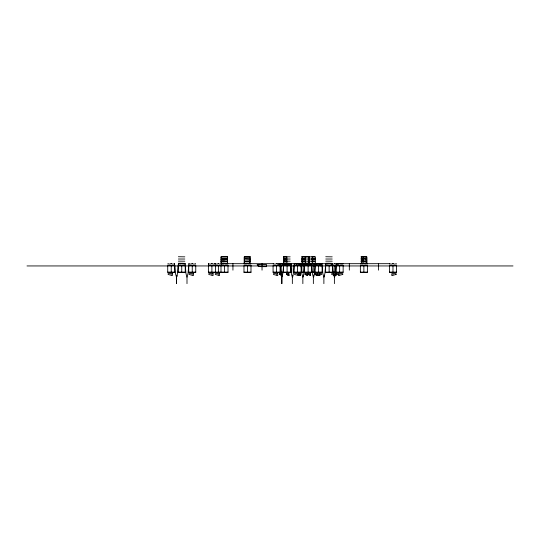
<?xml version="1.0" encoding="UTF-8"?>
<svg xmlns="http://www.w3.org/2000/svg" width="540" height="540" viewBox="0 0 540 540"><rect width="100%" height="100%" fill="white"/><g stroke="black" fill="none" stroke-linecap="round" stroke-linejoin="round"><path stroke-width="0.81" d="M174.569 264.08L174.569 263.682A4.745 4.111 -90 0 1 171.227 263.682A4.745 4.111 90 0 1 167.893 263.682L167.893 264.08M185.078 264.08L185.078 263.682L186.017 273.76L186.995 277.175L186.995 283.649M195.588 264.08L195.588 263.682A4.745 4.111 -90 0 1 192.247 263.682A4.745 4.111 90 0 1 188.906 263.682L187.974 273.76L186.995 277.175M208.562 263.682L208.562 265.619L208.562 263.682A4.745 4.111 90 0 0 211.903 263.682A4.745 4.111 -90 0 0 215.237 263.682L215.237 264.08M224.296 263.243L221.117 263.324L221.117 261.961M221.117 261.583L221.117 262.467M221.117 261.711L221.117 259.794M221.117 259.416L221.117 260.3M221.117 257.621L221.117 258.876L227.597 258.883M221.117 257.243L221.117 258.127M221.724 264.08L221.724 263.682A4.745 4.111 -90 0 1 218.39 263.682A4.745 4.111 90 0 1 215.048 263.682L215.048 264.08M227.597 261.266L221.117 261.205M227.597 259.099L221.117 259.038M227.597 256.932L221.117 256.865L227.597 256.736L227.597 263.358M227.84 264.08L227.84 263.682A4.745 4.111 -90 0 1 224.498 263.682A4.745 4.111 90 0 1 221.164 263.682L221.164 264.08M244.148 264.08L244.148 263.682A4.745 4.111 90 0 0 247.482 263.682A4.745 4.111 -90 0 0 250.823 263.682L250.823 264.08M279.923 264.08L279.923 263.682A4.745 4.111 -90 0 1 276.581 263.682A4.745 4.111 90 0 1 273.247 263.682L273.247 264.08M284.54 264.08L284.54 263.682A4.745 4.111 -90 0 1 281.205 263.682A4.745 4.111 90 0 1 277.844 263.668L277.864 264.08M288.043 264.08L288.043 263.682A4.745 4.111 -90 0 1 284.708 263.682A4.745 4.111 90 0 1 281.347 263.668L281.374 264.08M290.425 264.08L290.432 263.682A4.745 4.111 -90 0 1 287.091 263.682A4.745 4.111 90 0 1 283.757 263.682L282.812 273.76L281.833 277.175L281.833 283.649L281.833 277.175L281.178 275.656M291.553 264.08L291.553 263.682A4.745 4.111 -90 0 1 288.212 263.682A4.745 4.111 90 0 1 284.857 263.668L284.877 264.08M300.935 264.08L300.935 263.682A4.745 4.111 -90 0 1 297.601 263.682A4.745 4.111 90 0 1 294.266 263.682L293.328 273.76L292.349 277.175L292.349 283.649M302.292 261.961L302.292 262.717M302.292 259.794L302.292 260.55M302.292 257.621L302.292 258.377M302.292 257.371L302.292 258.127M302.339 263.803L302.339 263.682A4.745 4.111 90 0 0 305.681 263.682A4.745 4.111 -90 0 0 309.015 263.682L309.015 264.08M302.589 258.188L302.589 257.31M302.994 264.08L302.994 263.682A4.745 4.111 -90 0 1 299.66 263.682A4.745 4.111 90 0 1 296.298 263.668L296.325 264.08M306.504 264.08L306.504 263.682A4.745 4.111 -90 0 1 303.163 263.682A4.745 4.111 90 0 1 299.808 263.668M309.062 262.838L309.062 261.961M309.062 262.467L309.062 260.55M309.062 260.678L309.062 259.794M309.062 260.3L309.062 258.377M309.062 258.505L309.062 257.621M309.062 258.127L309.062 256.736M310.007 264.08L310.007 263.682A4.745 4.111 -90 0 1 306.666 263.682A4.745 4.111 90 0 1 303.311 263.668L303.332 264.08M311.445 264.08L311.445 263.682A4.745 4.111 -90 0 1 308.111 263.682A4.745 4.111 90 0 1 304.776 263.682L303.831 273.76L302.852 277.175L302.852 283.649M313.025 264.08L313.025 263.682A4.745 4.111 -90 0 1 309.69 263.682A4.745 4.111 90 0 1 306.335 263.668L306.356 264.08M313.369 283.649L313.362 277.175L314.341 273.76L315.286 263.682A4.745 4.111 90 0 0 318.62 263.682A4.745 4.111 -90 0 0 321.962 263.682L322.893 273.76L323.879 277.175L323.879 283.649M316.535 264.08L316.535 263.682A4.745 4.111 -90 0 1 313.193 263.682A4.745 4.111 90 0 1 309.839 263.668L309.859 264.08M320.038 264.08L320.038 263.682A4.745 4.111 -90 0 1 316.703 263.682A4.745 4.111 90 0 1 313.342 263.668L313.362 264.08M321.955 264.08L321.955 263.682A4.745 4.111 -90 0 1 318.62 263.682M331.439 263.803L331.439 263.682A4.745 4.111 90 0 0 334.78 263.682A4.745 4.111 -90 0 0 338.114 263.682L338.114 263.803M332.465 264.08L332.471 263.682A4.745 4.111 -90 0 1 329.13 263.682A4.745 4.111 90 0 1 325.789 263.682L324.857 273.76L323.879 277.175M336.299 264.08L336.299 263.682A4.745 4.111 90 0 0 339.64 263.682A4.745 4.111 -90 0 0 342.974 263.682L342.974 264.08M338.114 264.08L338.114 263.682M367.214 264.08L367.214 263.682A4.745 4.111 -90 0 1 363.872 263.682A4.745 4.111 90 0 1 360.538 263.682L360.538 264.08M389.637 264.08L389.637 263.682A4.745 4.111 90 0 0 392.971 263.682A4.745 4.111 -90 0 0 396.306 263.682L396.306 264.08M244.269 256.79L250.216 256.79L244.269 256.993A1.762 0.884 90 0 0 244.282 258.836L244.289 259.031M247.725 263.243L250.216 263.324L244.269 263.277A1.789 0.891 90 0 1 244.249 261.313L244.289 261.063M244.546 256.865L244.526 256.993A1.762 0.884 -90 0 0 244.539 258.836L244.526 259.166M244.337 263.358L247.361 263.243M244.593 263.358L244.546 263.156A1.762 0.884 -90 0 1 244.512 261.32L244.546 261.205M249.959 263.277L249.959 263.277A1.789 0.891 90 0 1 249.858 261.313M250.135 261.333L250.155 260.989A1.762 0.884 -90 0 1 250.115 259.153M250.216 263.297L250.135 263.277A1.789 0.891 -90 0 1 250.115 261.313M361.22 256.75L361.226 256.993A1.762 0.884 90 0 1 361.213 258.836L366.836 258.964L361.206 258.822M361.166 263.23L361.226 263.277A1.789 0.891 90 0 0 361.246 261.313L361.206 260.989A1.762 0.884 90 0 0 361.24 259.153L361.213 259.025M362.819 259.166L362.786 258.896A1.762 1.525 -90 0 0 362.846 256.979L366.836 256.993A1.762 0.884 90 0 1 366.822 258.836M325.485 267.759L325.789 263.682L325.796 264.08M283.5 259.166L283.466 258.822A1.762 1.525 90 0 0 283.534 256.979L286.747 256.79L284.654 256.736M286.774 261.32A1.762 1.525 90 0 1 286.726 263.169L283.379 263.257A1.789 1.546 90 0 0 283.541 261.313L283.466 260.989A1.762 1.525 90 0 0 283.534 259.153M286.774 256.979A1.762 1.525 90 0 1 286.726 258.836L283.385 259.025L286.74 259.166M301.961 259.166C306.268 257.816 306.275 260.003 301.894 258.883M302.954 263.243L301.928 263.23A1.762 1.525 90 0 0 301.988 261.32L301.928 260.989M305.195 259.166L305.161 258.822A1.762 1.525 90 0 0 305.228 256.979M305.201 263.277L305.201 263.277A1.789 1.546 90 0 0 305.235 261.313M315.11 256.736L311.857 256.81L315.225 256.993A1.762 1.525 90 0 1 315.212 258.836L311.85 258.964L315.225 259.166M312.019 259.153A1.762 1.525 90 0 1 311.972 261.002L315.225 261.333A1.789 1.546 90 0 1 315.178 263.23L311.972 263.243A1.762 1.525 90 0 0 312.019 261.32L315.191 260.989A1.762 1.525 90 0 0 315.259 259.153M365.924 263.338L363.872 263.243M174.569 263.803L175.507 273.76L176.486 277.175L176.486 283.649L176.486 277.175L177.464 273.76L178.403 263.682A4.745 4.111 90 0 0 181.744 263.682A4.745 4.111 -90 0 0 185.078 263.682L185.078 263.803M334.388 283.649L334.388 277.175L335.367 273.76L336.299 263.803M250.135 259.166L244.289 258.822M244.343 261.171L250.216 261.131M249.865 259.153A1.762 0.884 90 0 0 249.892 261.002L249.878 261.333M250.209 261.171L244.337 261.191M366.755 256.77L361.145 256.81L363.812 256.736M176.81 276.791L177.14 275.656M282.163 276.791L282.488 275.656M303.183 276.791L303.507 275.656M313.693 276.791L314.017 275.656M324.203 276.791L324.533 275.656M292.673 276.791L293.004 275.656M334.712 276.791L335.043 275.656M249.878 256.993L244.6 256.75M366.815 260.989L366.836 261.333A1.762 0.884 90 0 1 366.822 263.169M366.815 263.156L361.159 263.358L363.629 263.243M362.846 259.153A1.762 1.525 -90 0 1 362.799 261.002L362.819 261.333A1.762 1.525 -90 0 1 362.799 263.169L362.732 263.223M366.053 259.166L366.026 258.896A1.762 1.525 -90 0 0 366.086 256.979M366.026 261.063L366.019 260.989A1.762 1.525 -90 0 0 366.086 259.153M249.899 258.896L249.919 258.876A1.762 0.884 90 0 1 249.865 256.979M301.907 263.223L305.127 263.216M317.439 275.576L321.732 274.469L321.732 273.618L315.117 273.618L315.117 274.469L317.405 275.576L317.439 273.618L317.405 275.576L315.117 274.469M283.365 263.324L284.499 263.243M311.857 263.324L312.984 263.243M283.365 256.81L284.6 256.736M305.195 256.993L301.82 256.79L303.062 256.736M283.365 258.984L284.6 258.91M301.826 258.984L305.08 258.91M311.857 258.984L315.11 258.91M283.365 261.131L284.6 261.056M301.826 261.131L303.062 261.056M311.857 261.131L313.092 261.056M361.145 258.984L363.143 258.923M361.145 261.131L363.143 261.077M181.528 263.243L178.355 263.243M286.882 263.243L283.709 263.243M307.901 263.243L302.292 263.243M328.921 263.243L325.748 263.243M304.324 256.763L308.111 256.736M178.355 261.131L184.829 261.191M221.117 261.131L224.498 261.056M283.709 261.131L290.183 261.191M304.722 261.131L311.202 261.191M325.748 261.131L332.222 261.191M257.445 264.816L259.295 264.809M302.589 256.77L311.202 256.851M308.057 256.865L309.062 256.865M244.31 258.883L250.175 258.876A1.762 0.884 -90 0 1 250.115 256.979M308.57 258.883L309.062 258.883M227.597 258.91L221.117 258.984L221.117 259.544M284.654 258.91L286.625 258.91M308.057 259.038L309.062 259.038M221.117 261.056L227.597 261.056M361.213 261.077L366.836 261.131L361.206 261.266M308.057 261.205L309.062 261.205M181.973 263.243L184.829 263.358M221.117 263.216L227.597 263.216M287.327 263.243L290.183 263.358M308.347 263.243L311.202 263.358M329.366 263.243L332.222 263.358M170.998 263.682L171.464 263.682M181.501 263.682L181.973 263.682M192.011 263.682L192.483 263.682M211.667 263.682L212.139 263.682M214.967 263.682L215.325 263.682M218.153 263.682L218.626 263.682M221.643 263.682L244.229 263.682M247.253 263.682L247.718 263.682M250.736 263.682L273.328 263.682M276.352 263.682L276.818 263.682M279.835 263.682L302.427 263.682M302.913 263.682L303.419 263.682M305.444 263.682L305.917 263.682M306.268 263.682L306.902 263.682M307.874 263.682L308.347 263.682M308.934 263.682L331.526 263.682M334.544 263.682L335.016 263.682M338.026 263.682L360.619 263.682M363.643 263.682L364.108 263.682M367.126 263.682L389.718 263.682M392.735 263.682L393.208 263.682M185.247 265.619L178.234 265.619L178.234 272.423L185.247 272.423L185.247 265.619M27 265.943L513 265.943M260.84 266.652L258.734 266.341A2.545 2.545 0 0 1 258.235 266.038L258.12 265.95A3.389 3.389 0 0 1 257.512 265.316L257.148 264.553L266.537 264.553L266.537 266.652L261.056 266.652M167.724 272.099L174.737 272.099M178.234 272.099L185.247 272.099M188.744 272.099L195.75 272.099M208.393 272.099L228.008 272.099M243.979 272.099L250.992 272.099M273.078 272.099L291.722 272.099M294.098 272.099L322.13 272.099M325.627 272.099L343.143 272.099M360.369 272.099L367.382 272.099M389.468 272.099L396.475 272.099M281.765 273.618L281.907 275.576L281.907 273.618L279.619 273.618L279.619 274.469L279.76 273.618M286.632 274.469L288.92 275.576L288.92 273.618L286.632 273.618L286.632 274.469L288.92 275.576M307.233 273.618L307.375 275.576L307.375 273.618L305.087 273.618L305.087 274.469L305.228 273.618M310.257 273.618L310.392 275.576L310.392 273.618L308.111 273.618L308.111 274.469L308.246 273.618M170.998 274.799L171.464 274.799M192.011 274.799L192.483 274.799M211.667 274.799L212.139 274.799M218.153 274.799L218.626 274.799M276.352 274.799L276.818 274.799M280.969 274.799L281.435 274.799M287.982 274.799L288.448 274.799M297.365 274.799L297.837 274.799M299.423 274.799L299.896 274.799M306.437 274.799L306.902 274.799M309.454 274.799L309.926 274.799M316.467 274.799L316.913 274.799M318.384 274.799L318.85 274.799M334.544 274.799L335.016 274.799M339.404 274.799L339.876 274.799M392.735 274.799L393.208 274.799M298.08 274.469L300.362 275.576L300.362 273.618L294.489 273.618L294.489 274.469L298.782 275.576L298.782 273.618M305.681 256.736L307.037 256.763M305.89 263.243L309.062 263.324L309.062 262.717M308.111 274.469L310.392 275.576M305.087 274.469L307.375 275.576M298.215 274.469L300.362 275.576M279.619 274.469L281.907 275.576M301.84 256.851L301.961 256.993A1.762 1.525 90 0 1 301.941 258.836M334.388 277.175L333.41 273.76L332.471 263.682M313.369 277.175L312.383 273.76L311.445 263.803M302.852 277.175L301.874 273.76L300.942 263.803M292.343 277.175L291.364 273.76L290.432 263.682M311.992 259.166L311.958 258.896A1.762 1.525 90 0 0 312.019 256.979L311.863 256.831M305.195 261.333L305.161 260.989A1.762 1.525 90 0 0 305.228 259.153M286.74 261.333L286.706 260.989A1.762 1.525 90 0 0 286.774 259.153M244.566 261.05L244.546 260.989A1.762 0.884 -90 0 1 244.512 259.153M244.31 261.05L244.289 260.989A1.762 0.884 90 0 1 244.256 259.153M281.509 276.791L279.923 263.803M304.776 263.803L304.776 264.08M299.828 263.803L299.828 264.08M294.266 263.803L294.266 264.08M283.757 263.803L283.757 264.08M178.403 263.803L178.403 264.08M392.971 265.619L392.971 272.423M378.425 263.682L378.425 270.155M363.872 265.619L363.872 272.423M349.326 263.682L349.326 270.155M339.64 265.619L339.64 272.423M336.13 265.619L336.13 272.423M335.961 273.618L335.961 275.576L331.668 274.469L331.668 273.618L337.885 273.618L337.885 274.469L333.592 275.576L333.592 273.618M334.78 265.619L334.78 272.423M332.633 265.619L332.633 272.423M332.222 256.851L325.748 256.736M332.222 259.025L325.748 259.025M331.439 263.682L331.439 264.08M329.13 265.619L329.13 272.423M320.227 263.682L320.234 266.105M319.801 273.618L319.801 275.576L315.509 274.469L315.509 273.618M318.62 265.619L318.62 272.423M317.264 273.618L317.264 275.576M315.279 263.682L315.286 264.08M315.259 273.618L315.259 274.469M315.11 265.619L315.117 272.423M313.193 265.619L313.193 272.423M311.614 265.619L311.614 272.423M311.202 259.025L304.722 259.025M308.772 256.736L308.772 263.358M308.111 265.619L308.111 272.423M304.601 265.619L304.601 272.423M303.163 265.619L303.163 272.423M302.589 259.477L302.589 260.489M302.589 261.644L302.589 262.649M302.292 259.477L302.292 260.3M302.292 261.644L302.292 262.467M302.339 263.682L302.339 264.08M301.104 265.619L301.104 272.423M300.226 273.618L300.226 275.576M297.601 265.619L297.601 272.423M291.128 263.682L291.128 266.105M290.601 265.619L290.594 272.423M290.183 256.851L283.709 256.736M290.183 259.025L283.709 259.025M288.779 273.618L288.779 275.576M287.091 265.619L287.091 272.423M286.774 273.618L286.774 274.469M283.588 265.619L283.588 272.423M281.205 265.619L281.205 272.423M280.091 265.619L280.091 272.423M276.581 265.619L276.581 272.423M262.035 263.682L262.035 270.155M247.482 265.619L247.482 272.423M232.936 263.682L232.943 270.155M224.505 265.619L224.505 272.423M221.117 256.736L221.117 257.371M220.995 265.619L220.995 272.423M218.39 265.619L218.39 272.423M215.501 265.619L215.406 272.423M211.903 265.619L211.903 272.423M192.247 265.619L192.247 272.423M188.912 263.682L188.912 264.08M184.829 256.851L178.355 256.736M184.829 259.025L178.355 259.025M181.744 265.619L181.744 272.423M171.234 265.619L171.234 272.423M366.093 261.313A1.789 1.546 -90 0 1 366.005 263.23M366.849 259.153A1.762 0.884 90 0 1 366.822 261.002M301.988 259.153A1.762 1.525 90 0 1 301.941 261.002M283.507 261.131L286.733 261.09L283.507 261.158M301.961 261.131L305.201 261.131L301.961 261.158M342.752 274.469L338.459 275.576L338.459 273.618L342.752 273.618L342.752 274.469M396.083 274.469L391.79 275.576L391.79 273.618L396.083 273.618L396.083 274.469M174.737 265.619L167.724 265.619L167.724 272.423L174.737 272.423L174.737 265.619M195.75 265.619L188.744 265.619L188.744 272.423L195.75 272.423L195.75 265.619M228.008 265.619L208.393 265.619L208.393 272.423L228.008 272.423L228.008 265.619M250.992 265.619L243.979 265.619L243.979 272.423L250.992 272.423L250.992 265.619M291.722 265.619L273.078 265.619L273.078 272.423L291.722 272.423L291.722 265.619M322.13 265.619L294.098 265.619L294.098 272.423L322.13 272.423L322.13 265.619M343.143 265.619L325.627 265.619L325.627 272.423L343.143 272.423L343.143 265.619M367.382 265.619L360.369 265.619L360.369 272.423L367.382 272.423L367.382 265.619M396.475 265.619L389.468 265.619L389.468 272.423L396.475 272.423L396.475 265.619M172.415 273.618L168.122 273.618L168.122 274.469L172.415 275.576L172.415 273.618M193.428 273.618L189.135 273.618L189.135 274.469L193.428 275.576L193.428 273.618M213.084 273.618L208.791 273.618L208.791 274.469L213.084 275.576L213.084 273.618M219.571 273.618L215.278 273.618L215.278 274.469L219.571 275.576L219.571 273.618M277.763 273.618L273.469 273.618L273.469 274.469L277.763 275.576L277.763 273.618"/></g></svg>
